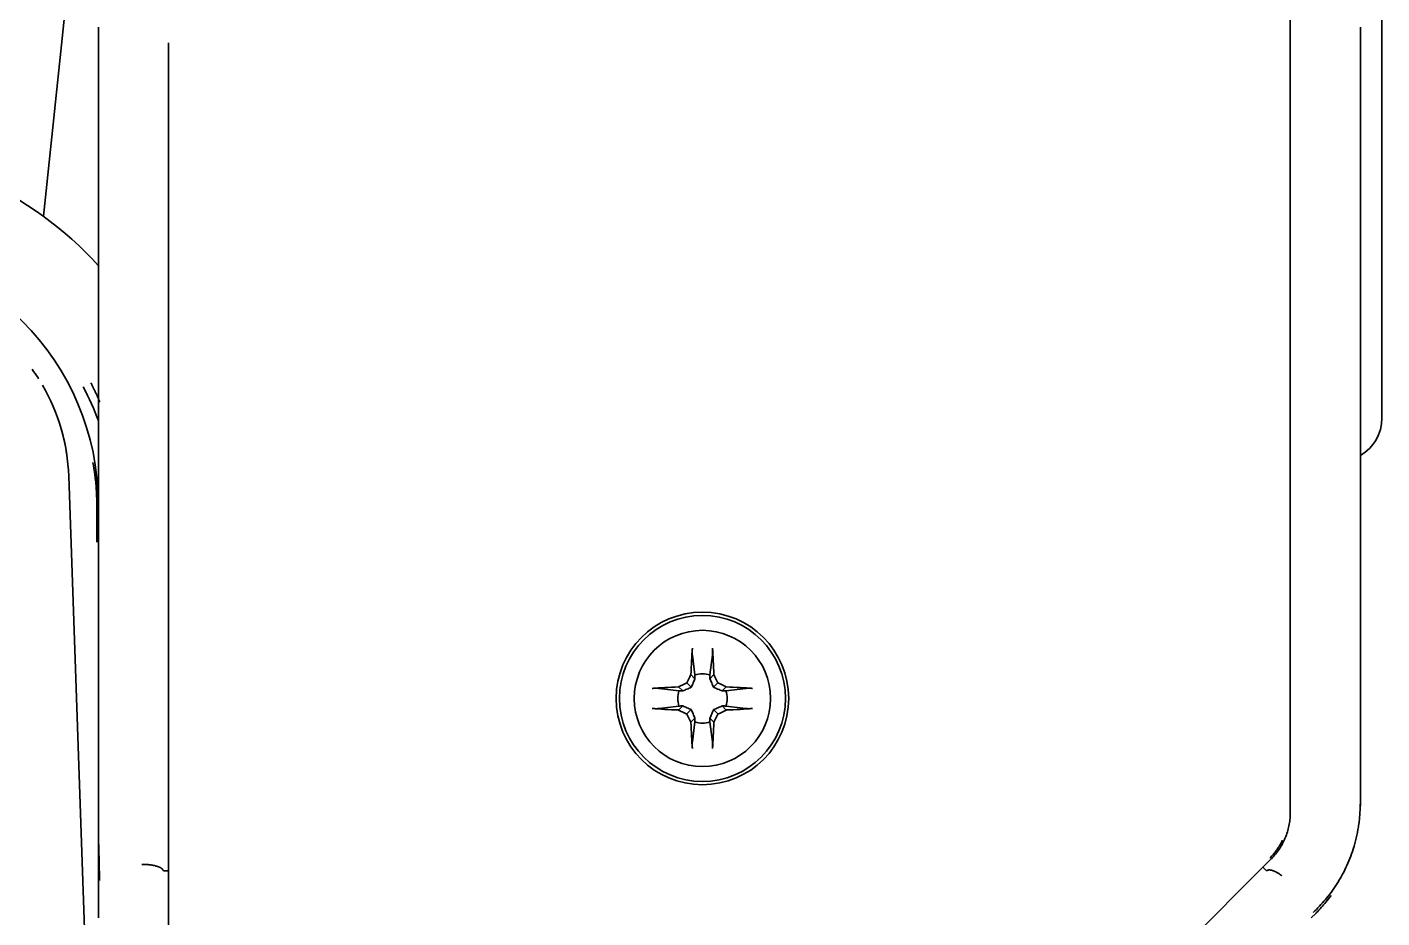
# Model space of a CAD drawing. Header units: inches. Extents: x 786 to 5593, y 691 to 5024.
# Drawn here: x 4191.9 to 4254.7, y 4863 to 4904.3 of the extents above; entities that cross this region are included whole.
import ezdxf

# ---------------------------------------------------------------- set-up
doc = ezdxf.new("R2010")
doc.units = ezdxf.units.IN
doc.layers.add('1', color=7, linetype='Continuous', true_color=0xffffff)
doc.layers.add('4', color=7, linetype='Continuous', true_color=0xffffff)

msp = doc.modelspace()

# ---------------------------------------------------------------- linework, layer by layer
at = {"layer": '1', "color": 7, "linetype": 'Continuous', "lineweight": 35}
for p, q in [((4254.74, 4952.176), (4254.74, 4886.176)), ((4194.142, 4909.396), (4192.685, 4895.539)), ((4195.24, 4869.063), (4195.24, 4904.308)), ((4253.74, 4904.308), (4253.74, 4869.063)), ((4198.491, 4868.37), (4198.491, 4903.58)), ((4198.491, 4903.58), (4198.491, 4903.58)), ((4250.49, 4868.37), (4250.49, 4903.58)), ((4222.89, 4874.266), (4222.772, 4875.189)), ((4223.59, 4874.266), (4223.708, 4875.189)), ((4222.893, 4874.092), (4222.705, 4874.28)), ((4223.586, 4874.092), (4223.775, 4874.28)), ((4222.15, 4873.526), (4221.228, 4873.644)), ((4222.324, 4873.523), (4222.136, 4873.711)), ((4222.722, 4873.694), (4222.519, 4873.897)), ((4223.758, 4873.694), (4223.96, 4873.897)), ((4224.155, 4873.523), (4224.344, 4873.711)), ((4224.33, 4873.526), (4225.252, 4873.644)), ((4222.15, 4872.826), (4221.228, 4872.708)), ((4222.324, 4872.83), (4222.136, 4872.641)), ((4224.155, 4872.83), (4224.344, 4872.641)), ((4224.33, 4872.826), (4225.252, 4872.708)), ((4222.722, 4872.658), (4222.519, 4872.456)), ((4222.893, 4872.261), (4222.705, 4872.072)), ((4222.89, 4872.086), (4222.772, 4871.164)), ((4223.586, 4872.261), (4223.775, 4872.072)), ((4223.59, 4872.086), (4223.708, 4871.164)), ((4223.758, 4872.658), (4223.96, 4872.456)), ((4198.491, 4868.37), (4198.491, 4868.37)), ((4198.492, 4867.029), (4198.492, 4858.442)), ((4198.489, 4865.177), (4198.247, 4865.176)), ((4241.619, 4857.752), (4249.608, 4865.741)), ((4249.222, 4865.353), (4249.394, 4865.179)), ((4195.24, 4863.001), (4195.24, 4864.733)), ((4251.672, 4863.208), (4251.464, 4863.001))]:
    msp.add_line(p, q, dxfattribs=at)
for radius in [4, 3.85, 3.16]:
    msp.add_circle((4223.24, 4873.176), radius, dxfattribs=at)
for centre, radius, start, end in [((4252.74, 4886.176), 2, 300.00094, 0), ((4223.24, 4873.176), 1.145, 72.20111, 107.79889), ((4223.24, 4873.176), 1.145, 162.20111, 197.79889), ((4223.24, 4873.176), 1.145, 342.20111, 17.79889), ((4223.24, 4873.176), 1.145, 252.20111, 287.79889)]:
    msp.add_arc(centre, radius, start, end, dxfattribs=at)
for centre, major_axis, ratio, start_param, end_param in [((4222.943, 4873.181), (0.065, 3.728), 0.072244, 0.900133, 1.272854), ((4223.536, 4873.181), (0.065, -3.728), 0.072244, 1.868738, 2.24146), ((4222.686, 4873.435), (1.559, 3.344), 0.094201, 1.359315, 1.476181), ((4223.794, 4873.435), (1.559, -3.344), 0.094201, 1.665412, 1.782277), ((4223.235, 4873.473), (3.728, 0.065), 0.072244, 1.868738, 2.24146), ((4222.981, 4873.73), (3.344, 1.559), 0.094201, 1.665412, 1.782277), ((4223.498, 4873.73), (3.344, -1.559), 0.094201, 1.359315, 1.476181), ((4223.245, 4873.473), (3.728, -0.065), 0.072244, 0.900133, 1.272854), ((4223.235, 4872.88), (-3.728, 0.065), 0.072244, 0.900133, 1.272854), ((4223.245, 4872.88), (-3.728, -0.065), 0.072244, 1.868738, 2.24146), ((4222.981, 4872.622), (-3.344, 1.559), 0.094201, 1.359315, 1.476181), ((4222.686, 4872.918), (-1.559, 3.344), 0.094201, 1.665412, 1.782277), ((4223.794, 4872.918), (-1.559, -3.344), 0.094201, 1.359315, 1.476181), ((4223.498, 4872.622), (-3.344, -1.559), 0.094201, 1.665412, 1.782277), ((4222.943, 4873.171), (-0.065, 3.728), 0.072244, 1.868738, 2.24146), ((4223.536, 4873.171), (-0.065, -3.728), 0.072244, 0.900133, 1.272854)]:
    msp.add_ellipse(centre, major_axis=major_axis, ratio=ratio, start_param=start_param, end_param=end_param, dxfattribs=at)
for points, knots in [([(4250.49, 4903.58), (4250.49, 4903.629), (4250.49, 4903.698), (4250.49, 4903.872), (4250.49, 4903.987), (4250.49, 4904.214), (4250.49, 4904.299), (4250.49, 4904.467), (4250.49, 4904.538), (4250.49, 4904.674), (4250.49, 4904.754), (4250.49, 4904.873), (4250.49, 4904.913), (4250.49, 4904.995), (4250.49, 4905.029), (4250.49, 4905.131), (4250.49, 4905.193), (4250.49, 4905.287), (4250.49, 4905.327), (4250.49, 4905.433), (4250.49, 4905.48), (4250.49, 4905.508)], [0, 0, 0, 0, 0.125, 0.125, 0.25, 0.25, 0.375, 0.375, 0.5, 0.5, 0.625, 0.625, 0.6875, 0.6875, 0.75, 0.75, 0.8125, 0.8125, 0.875, 0.875, 1, 1, 1, 1]), ([(4222.772, 4875.189), (4222.771, 4875.195), (4222.77, 4875.204), (4222.769, 4875.218), (4222.769, 4875.224), (4222.768, 4875.235), (4222.768, 4875.246), (4222.767, 4875.259), (4222.767, 4875.272), (4222.767, 4875.279), (4222.767, 4875.3), (4222.767, 4875.314), (4222.767, 4875.337), (4222.767, 4875.344), (4222.767, 4875.36), (4222.767, 4875.375), (4222.767, 4875.39), (4222.768, 4875.405), (4222.768, 4875.413), (4222.769, 4875.435), (4222.769, 4875.449), (4222.771, 4875.477), (4222.772, 4875.49), (4222.773, 4875.502)], [0, 0, 0, 0, 0.125, 0.125, 0.1875, 0.1875, 0.25, 0.3125, 0.3125, 0.375, 0.375, 0.5, 0.5, 0.5625, 0.5625, 0.625, 0.6875, 0.6875, 0.75, 0.75, 0.875, 0.875, 1, 1, 1, 1]), ([(4223.707, 4875.502), (4223.708, 4875.49), (4223.709, 4875.477), (4223.71, 4875.45), (4223.711, 4875.435), (4223.712, 4875.405), (4223.712, 4875.39), (4223.713, 4875.367), (4223.713, 4875.36), (4223.713, 4875.344), (4223.713, 4875.329), (4223.713, 4875.315), (4223.713, 4875.3), (4223.713, 4875.293), (4223.713, 4875.272), (4223.712, 4875.259), (4223.712, 4875.241), (4223.711, 4875.235), (4223.711, 4875.224), (4223.71, 4875.213), (4223.709, 4875.204), (4223.709, 4875.196), (4223.708, 4875.192), (4223.708, 4875.189)], [0, 0, 0, 0, 0.125, 0.125, 0.25, 0.25, 0.375, 0.375, 0.4375, 0.4375, 0.5, 0.5625, 0.5625, 0.625, 0.625, 0.75, 0.75, 0.8125, 0.8125, 0.875, 0.9375, 0.9375, 1, 1, 1, 1]), ([(4222.893, 4874.092), (4222.866, 4874.027), (4222.838, 4873.961), (4222.781, 4873.829), (4222.752, 4873.762), (4222.722, 4873.694)], [0, 0, 0, 0, 0.5, 0.5, 1, 1, 1, 1]), ([(4223.758, 4873.694), (4223.728, 4873.762), (4223.699, 4873.829), (4223.642, 4873.961), (4223.614, 4874.027), (4223.586, 4874.092)], [0, 0, 0, 0, 0.5, 0.5, 1, 1, 1, 1]), ([(4220.914, 4873.643), (4220.926, 4873.644), (4220.939, 4873.645), (4220.966, 4873.647), (4220.981, 4873.647), (4221.011, 4873.648), (4221.026, 4873.649), (4221.049, 4873.649), (4221.056, 4873.649), (4221.072, 4873.649), (4221.087, 4873.649), (4221.101, 4873.649), (4221.116, 4873.649), (4221.123, 4873.649), (4221.144, 4873.649), (4221.157, 4873.649), (4221.175, 4873.648), (4221.181, 4873.648), (4221.192, 4873.647), (4221.203, 4873.646), (4221.212, 4873.646), (4221.22, 4873.645), (4221.224, 4873.645), (4221.228, 4873.644)], [0, 0, 0, 0, 0.125, 0.125, 0.25, 0.25, 0.375, 0.375, 0.4375, 0.4375, 0.5, 0.5625, 0.5625, 0.625, 0.625, 0.75, 0.75, 0.8125, 0.8125, 0.875, 0.9375, 0.9375, 1, 1, 1, 1]), ([(4222.722, 4873.694), (4222.654, 4873.664), (4222.587, 4873.635), (4222.455, 4873.578), (4222.389, 4873.55), (4222.324, 4873.523)], [0, 0, 0, 0, 0.5, 0.5, 1, 1, 1, 1]), ([(4224.155, 4873.523), (4224.09, 4873.55), (4224.025, 4873.578), (4223.893, 4873.635), (4223.826, 4873.664), (4223.758, 4873.694)], [0, 0, 0, 0, 0.5, 0.5, 1, 1, 1, 1]), ([(4225.252, 4873.644), (4225.259, 4873.645), (4225.267, 4873.646), (4225.282, 4873.647), (4225.287, 4873.647), (4225.298, 4873.648), (4225.31, 4873.648), (4225.323, 4873.649), (4225.336, 4873.649), (4225.343, 4873.649), (4225.364, 4873.649), (4225.378, 4873.649), (4225.4, 4873.649), (4225.408, 4873.649), (4225.423, 4873.649), (4225.439, 4873.649), (4225.454, 4873.649), (4225.469, 4873.648), (4225.476, 4873.648), (4225.499, 4873.647), (4225.513, 4873.647), (4225.54, 4873.645), (4225.553, 4873.644), (4225.565, 4873.643)], [0, 0, 0, 0, 0.125, 0.125, 0.1875, 0.1875, 0.25, 0.3125, 0.3125, 0.375, 0.375, 0.5, 0.5, 0.5625, 0.5625, 0.625, 0.6875, 0.6875, 0.75, 0.75, 0.875, 0.875, 1, 1, 1, 1]), ([(4221.228, 4872.708), (4221.221, 4872.707), (4221.212, 4872.707), (4221.198, 4872.706), (4221.192, 4872.705), (4221.181, 4872.705), (4221.17, 4872.704), (4221.157, 4872.704), (4221.144, 4872.703), (4221.137, 4872.703), (4221.116, 4872.703), (4221.102, 4872.703), (4221.079, 4872.703), (4221.072, 4872.703), (4221.056, 4872.703), (4221.041, 4872.703), (4221.026, 4872.704), (4221.011, 4872.704), (4221.003, 4872.704), (4220.981, 4872.705), (4220.967, 4872.706), (4220.939, 4872.707), (4220.926, 4872.708), (4220.914, 4872.709)], [0, 0, 0, 0, 0.125, 0.125, 0.1875, 0.1875, 0.25, 0.3125, 0.3125, 0.375, 0.375, 0.5, 0.5, 0.5625, 0.5625, 0.625, 0.6875, 0.6875, 0.75, 0.75, 0.875, 0.875, 1, 1, 1, 1]), ([(4222.324, 4872.83), (4222.389, 4872.802), (4222.455, 4872.774), (4222.587, 4872.717), (4222.654, 4872.688), (4222.722, 4872.658)], [0, 0, 0, 0, 0.5, 0.5, 1, 1, 1, 1]), ([(4223.758, 4872.658), (4223.826, 4872.688), (4223.893, 4872.717), (4224.025, 4872.774), (4224.09, 4872.802), (4224.155, 4872.83)], [0, 0, 0, 0, 0.5, 0.5, 1, 1, 1, 1]), ([(4225.565, 4872.709), (4225.553, 4872.708), (4225.541, 4872.707), (4225.513, 4872.706), (4225.499, 4872.705), (4225.469, 4872.704), (4225.454, 4872.704), (4225.431, 4872.703), (4225.423, 4872.703), (4225.408, 4872.703), (4225.393, 4872.703), (4225.378, 4872.703), (4225.364, 4872.703), (4225.357, 4872.703), (4225.336, 4872.703), (4225.323, 4872.704), (4225.304, 4872.704), (4225.298, 4872.705), (4225.287, 4872.705), (4225.277, 4872.706), (4225.268, 4872.707), (4225.259, 4872.707), (4225.256, 4872.708), (4225.252, 4872.708)], [0, 0, 0, 0, 0.125, 0.125, 0.25, 0.25, 0.375, 0.375, 0.4375, 0.4375, 0.5, 0.5625, 0.5625, 0.625, 0.625, 0.75, 0.75, 0.8125, 0.8125, 0.875, 0.9375, 0.9375, 1, 1, 1, 1]), ([(4222.722, 4872.658), (4222.752, 4872.59), (4222.781, 4872.523), (4222.838, 4872.391), (4222.866, 4872.326), (4222.893, 4872.261)], [0, 0, 0, 0, 0.5, 0.5, 1, 1, 1, 1]), ([(4223.586, 4872.261), (4223.614, 4872.326), (4223.642, 4872.391), (4223.699, 4872.523), (4223.728, 4872.59), (4223.758, 4872.658)], [0, 0, 0, 0, 0.5, 0.5, 1, 1, 1, 1]), ([(4222.773, 4870.851), (4222.772, 4870.863), (4222.771, 4870.876), (4222.77, 4870.903), (4222.769, 4870.917), (4222.768, 4870.947), (4222.767, 4870.962), (4222.767, 4870.985), (4222.767, 4870.993), (4222.767, 4871.008), (4222.767, 4871.023), (4222.767, 4871.038), (4222.767, 4871.052), (4222.767, 4871.059), (4222.767, 4871.08), (4222.767, 4871.093), (4222.768, 4871.112), (4222.768, 4871.118), (4222.769, 4871.129), (4222.77, 4871.139), (4222.77, 4871.148), (4222.771, 4871.157), (4222.771, 4871.16), (4222.772, 4871.164)], [0, 0, 0, 0, 0.125, 0.125, 0.25, 0.25, 0.375, 0.375, 0.4375, 0.4375, 0.5, 0.5625, 0.5625, 0.625, 0.625, 0.75, 0.75, 0.8125, 0.8125, 0.875, 0.9375, 0.9375, 1, 1, 1, 1]), ([(4223.708, 4871.164), (4223.709, 4871.157), (4223.709, 4871.149), (4223.71, 4871.134), (4223.711, 4871.129), (4223.711, 4871.118), (4223.712, 4871.106), (4223.712, 4871.093), (4223.713, 4871.08), (4223.713, 4871.073), (4223.713, 4871.052), (4223.713, 4871.038), (4223.713, 4871.016), (4223.713, 4871.008), (4223.713, 4870.993), (4223.713, 4870.977), (4223.712, 4870.962), (4223.712, 4870.947), (4223.712, 4870.94), (4223.711, 4870.917), (4223.71, 4870.903), (4223.709, 4870.876), (4223.708, 4870.863), (4223.707, 4870.851)], [0, 0, 0, 0, 0.125, 0.125, 0.1875, 0.1875, 0.25, 0.3125, 0.3125, 0.375, 0.375, 0.5, 0.5, 0.5625, 0.5625, 0.625, 0.6875, 0.6875, 0.75, 0.75, 0.875, 0.875, 1, 1, 1, 1]), ([(4195.24, 4864.733), (4195.24, 4864.744), (4195.24, 4864.767), (4195.24, 4864.803), (4195.24, 4864.84), (4195.24, 4864.877), (4195.24, 4864.915), (4195.24, 4864.954), (4195.24, 4864.994), (4195.24, 4865.034), (4195.24, 4865.075), (4195.24, 4865.117), (4195.24, 4865.16), (4195.24, 4865.203), (4195.24, 4865.248), (4195.24, 4865.292), (4195.24, 4865.338), (4195.24, 4865.384), (4195.24, 4865.431), (4195.24, 4865.479), (4195.24, 4865.542), (4195.24, 4865.627), (4195.24, 4865.739), (4195.24, 4865.871), (4195.24, 4866.069), (4195.24, 4866.301), (4195.24, 4866.554), (4195.24, 4866.823), (4195.24, 4867.127), (4195.24, 4867.462), (4195.24, 4867.716), (4195.24, 4867.91), (4195.24, 4868.062), (4195.24, 4868.231), (4195.24, 4868.377), (4195.24, 4868.493), (4195.24, 4868.572), (4195.24, 4868.646), (4195.24, 4868.716), (4195.24, 4868.78), (4195.24, 4868.84), (4195.24, 4868.894), (4195.24, 4868.943), (4195.24, 4868.988), (4195.24, 4869.027), (4195.24, 4869.052), (4195.24, 4869.063)], [0, 0, 0, 0, 0.013179, 0.026356, 0.039529, 0.0527, 0.065868, 0.079034, 0.092197, 0.105359, 0.118519, 0.131676, 0.144832, 0.157987, 0.171139, 0.184291, 0.19744, 0.210588, 0.223735, 0.23688, 0.250024, 0.275281, 0.304535, 0.337783, 0.375028, 0.449528, 0.500014, 0.545331, 0.624998, 0.691882, 0.749985, 0.776818, 0.806595, 0.839319, 0.87499, 0.891178, 0.906401, 0.92066, 0.933954, 0.946284, 0.957649, 0.96805, 0.977485, 0.985955, 0.99346, 1, 1, 1, 1]), ([(4253.74, 4868.28), (4253.74, 4868.291), (4253.74, 4868.315), (4253.74, 4868.35), (4253.74, 4868.384), (4253.74, 4868.418), (4253.74, 4868.452), (4253.74, 4868.484), (4253.74, 4868.516), (4253.74, 4868.548), (4253.74, 4868.578), (4253.74, 4868.609), (4253.74, 4868.638), (4253.74, 4868.667), (4253.74, 4868.695), (4253.74, 4868.723), (4253.74, 4868.75), (4253.74, 4868.777), (4253.74, 4868.803), (4253.74, 4868.828), (4253.74, 4868.852), (4253.74, 4868.876), (4253.74, 4868.899), (4253.74, 4868.922), (4253.74, 4868.944), (4253.74, 4868.965), (4253.74, 4868.986), (4253.74, 4869.006), (4253.74, 4869.026), (4253.74, 4869.045), (4253.74, 4869.057), (4253.74, 4869.063)], [0, 0, 0, 0, 0.045822, 0.090837, 0.135046, 0.178447, 0.221042, 0.262828, 0.303807, 0.343977, 0.383338, 0.42189, 0.459633, 0.496565, 0.532688, 0.567999, 0.602498, 0.636186, 0.669061, 0.701124, 0.732373, 0.762807, 0.792428, 0.821233, 0.849223, 0.876396, 0.902752, 0.928292, 0.953013, 0.976916, 1, 1, 1, 1]), ([(4198.491, 4868.37), (4198.491, 4868.316), (4198.491, 4868.262), (4198.491, 4868.153), (4198.491, 4868.099), (4198.491, 4867.991), (4198.491, 4867.938), (4198.491, 4867.831), (4198.491, 4867.777), (4198.491, 4867.672), (4198.491, 4867.619), (4198.492, 4867.515), (4198.492, 4867.463), (4198.492, 4867.361), (4198.492, 4867.311), (4198.492, 4867.211), (4198.492, 4867.161), (4198.492, 4867.113)], [0, 0, 0, 0, 0.125, 0.125, 0.25, 0.25, 0.375, 0.375, 0.5, 0.5, 0.625, 0.625, 0.75, 0.75, 0.875, 0.875, 1, 1, 1, 1]), ([(4198.492, 4867.029), (4198.492, 4867.055), (4198.492, 4867.081), (4198.492, 4867.134), (4198.492, 4867.161), (4198.492, 4867.242), (4198.492, 4867.296), (4198.492, 4867.405), (4198.492, 4867.46), (4198.491, 4867.571), (4198.491, 4867.627), (4198.491, 4867.74), (4198.491, 4867.797), (4198.491, 4867.91), (4198.491, 4867.968), (4198.491, 4868.082), (4198.491, 4868.169), (4198.491, 4868.255), (4198.491, 4868.313), (4198.491, 4868.342), (4198.491, 4868.37)], [0, 0, 0, 0, 0.0625, 0.0625, 0.125, 0.125, 0.25, 0.25, 0.375, 0.375, 0.5, 0.5, 0.625, 0.625, 0.75, 0.75, 0.875, 0.9375, 0.9375, 1, 1, 1, 1]), ([(4249.614, 4865.747), (4249.683, 4865.815), (4249.748, 4865.887), (4249.87, 4866.037), (4249.928, 4866.114), (4250.036, 4866.276), (4250.086, 4866.359), (4250.156, 4866.489), (4250.178, 4866.532), (4250.22, 4866.621), (4250.241, 4866.667), (4250.335, 4866.894), (4250.392, 4867.081), (4250.45, 4867.367), (4250.464, 4867.463), (4250.479, 4867.609), (4250.483, 4867.657), (4250.488, 4867.754), (4250.49, 4867.803), (4250.49, 4867.851)], [0, 0, 0, 0, 0.125, 0.125, 0.25, 0.25, 0.375, 0.375, 0.4375, 0.4375, 0.5, 0.5, 0.75, 0.75, 0.875, 0.875, 0.9375, 0.9375, 1, 1, 1, 1]), ([(4253.734, 4868.282), (4253.734, 4868.105), (4253.726, 4867.928), (4253.705, 4867.663), (4253.697, 4867.574), (4253.676, 4867.399), (4253.664, 4867.311), (4253.623, 4867.049), (4253.556, 4866.703), (4253.462, 4866.362), (4253.409, 4866.193)], [0, 0, 0, 0, 0.25, 0.25, 0.375, 0.375, 0.5, 0.5, 0.75, 1, 1, 1, 1]), ([(4253.74, 4868.28), (4253.74, 4868.27), (4253.74, 4868.26), (4253.74, 4868.241), (4253.74, 4868.232), (4253.74, 4868.204), (4253.74, 4868.186), (4253.739, 4868.161), (4253.739, 4868.153), (4253.739, 4868.136), (4253.739, 4868.129), (4253.739, 4868.105), (4253.739, 4868.091), (4253.738, 4868.077)], [0, 0, 0, 0, 0.125, 0.125, 0.25, 0.25, 0.5, 0.5, 0.625, 0.625, 0.75, 0.75, 1, 1, 1, 1]), ([(4250.122, 4866.598), (4250.048, 4866.442), (4249.963, 4866.296), (4249.769, 4866.019), (4249.661, 4865.89), (4249.541, 4865.768)], [0, 0, 0, 0, 0.5, 0.5, 1, 1, 1, 1]), ([(4195.295, 4864.734), (4195.294, 4864.767), (4195.292, 4864.8), (4195.29, 4864.866), (4195.287, 4864.966), (4195.284, 4865.066), (4195.278, 4865.27), (4195.274, 4865.408), (4195.27, 4865.618), (4195.268, 4865.724), (4195.266, 4865.831), (4195.265, 4865.903), (4195.264, 4865.939), (4195.261, 4866.12), (4195.259, 4866.265), (4195.258, 4866.411)], [0, 0, 0, 0, 0.0625, 0.0625, 0.125, 0.25, 0.25, 0.5, 0.5, 0.625, 0.6875, 0.6875, 0.75, 0.75, 1, 1, 1, 1]), ([(4253.409, 4866.193), (4253.362, 4866.043), (4253.31, 4865.897), (4253.197, 4865.611), (4253.136, 4865.47), (4253.007, 4865.195), (4252.937, 4865.061), (4252.846, 4864.896), (4252.827, 4864.863), (4252.789, 4864.798), (4252.77, 4864.765), (4252.712, 4864.669), (4252.673, 4864.606), (4252.553, 4864.419), (4252.47, 4864.3), (4252.299, 4864.069), (4252.212, 4863.959), (4252.032, 4863.745), (4251.94, 4863.642), (4251.752, 4863.443), (4251.656, 4863.348), (4251.559, 4863.256)], [0, 0, 0, 0, 0.125, 0.125, 0.25, 0.25, 0.375, 0.375, 0.40625, 0.40625, 0.4375, 0.4375, 0.5, 0.5, 0.625, 0.625, 0.75, 0.75, 0.875, 0.875, 1, 1, 1, 1]), ([(4198.247, 4865.177), (4198.246, 4865.197), (4198.239, 4865.217), (4198.219, 4865.247), (4198.211, 4865.256), (4198.192, 4865.276), (4198.18, 4865.285), (4198.142, 4865.313), (4198.111, 4865.331), (4198.066, 4865.352), (4198.056, 4865.356), (4198.037, 4865.364), (4198.027, 4865.368), (4197.995, 4865.38), (4197.973, 4865.387), (4197.904, 4865.409), (4197.854, 4865.421), (4197.786, 4865.435), (4197.772, 4865.438), (4197.744, 4865.443), (4197.701, 4865.45), (4197.628, 4865.461), (4197.567, 4865.468), (4197.521, 4865.472), (4197.505, 4865.473), (4197.473, 4865.476), (4197.457, 4865.477), (4197.409, 4865.48), (4197.377, 4865.481), (4197.328, 4865.483), (4197.311, 4865.483), (4197.279, 4865.484), (4197.263, 4865.484), (4197.247, 4865.484)], [0, 0, 0, 0, 0.125, 0.125, 0.1875, 0.1875, 0.25, 0.25, 0.375, 0.375, 0.40625, 0.40625, 0.4375, 0.4375, 0.5, 0.5, 0.625, 0.625, 0.65625, 0.65625, 0.6875, 0.75, 0.8125, 0.8125, 0.84375, 0.84375, 0.875, 0.875, 0.9375, 0.9375, 0.96875, 0.96875, 1, 1, 1, 1]), ([(4249.395, 4865.179), (4249.408, 4865.192), (4249.44, 4865.212), (4249.482, 4865.221), (4249.517, 4865.223), (4249.53, 4865.223), (4249.555, 4865.222), (4249.569, 4865.22), (4249.61, 4865.214), (4249.639, 4865.207), (4249.686, 4865.192), (4249.702, 4865.187), (4249.735, 4865.174), (4249.752, 4865.167), (4249.803, 4865.144), (4249.838, 4865.126), (4249.892, 4865.096), (4249.911, 4865.085), (4249.948, 4865.063), (4249.967, 4865.051), (4249.995, 4865.032), (4250.009, 4865.022), (4250.024, 4865.012), (4250.033, 4865.006), (4250.038, 4865.002), (4250.061, 4864.985), (4250.08, 4864.972), (4250.099, 4864.957)], [0, 0, 0, 0, 0.125, 0.25, 0.25, 0.3125, 0.3125, 0.375, 0.375, 0.5, 0.5, 0.5625, 0.5625, 0.625, 0.625, 0.75, 0.75, 0.8125, 0.8125, 0.875, 0.875, 0.90625, 0.921875, 0.921875, 0.9375, 0.9375, 1, 1, 1, 1]), ([(4251.707, 4863.244), (4251.859, 4863.396), (4252.005, 4863.558), (4252.226, 4863.827), (4252.306, 4863.929), (4252.382, 4864.033)], [0, 0, 0, 0, 0.631014, 0.631014, 1, 1, 1, 1])]:
    msp.add_open_spline(points, degree=3, knots=knots, dxfattribs=at)
for points, degree in [([(4222.89, 4874.266), (4222.891, 4874.208), (4222.892, 4874.15), (4222.893, 4874.092)], 3), ([(4223.586, 4874.092), (4223.588, 4874.15), (4223.589, 4874.208), (4223.59, 4874.266)], 3), ([(4222.324, 4873.523), (4222.266, 4873.524), (4222.208, 4873.525), (4222.15, 4873.526)], 3), ([(4224.33, 4873.526), (4224.272, 4873.525), (4224.214, 4873.524), (4224.155, 4873.523)], 3), ([(4222.15, 4872.826), (4222.208, 4872.827), (4222.266, 4872.828), (4222.324, 4872.83)], 3), ([(4224.155, 4872.83), (4224.214, 4872.828), (4224.272, 4872.827), (4224.33, 4872.826)], 3), ([(4222.893, 4872.261), (4222.892, 4872.202), (4222.891, 4872.144), (4222.89, 4872.086)], 3), ([(4223.59, 4872.086), (4223.589, 4872.144), (4223.588, 4872.202), (4223.586, 4872.261)], 3), ([(4250.49, 4867.879), (4250.49, 4868.041), (4250.49, 4868.206), (4250.49, 4868.37)], 3), ([(4198.491, 4867.104), (4198.491, 4867.044), (4198.491, 4866.985)], 2), ([(4198.247, 4865.176), (4198.247, 4865.176), (4198.247, 4865.176), (4198.247, 4865.177)], 3), ([(4249.395, 4865.179), (4249.394, 4865.179), (4249.394, 4865.179), (4249.394, 4865.179)], 3), ([(4249.614, 4865.747), (4249.612, 4865.745), (4249.61, 4865.743), (4249.608, 4865.741)], 3), ([(4251.707, 4863.244), (4251.695, 4863.231), (4251.683, 4863.219), (4251.672, 4863.208)], 3)]:
    msp.add_open_spline(points, degree=degree, dxfattribs=at)
at = {"layer": '4', "color": 7, "linetype": 'Continuous', "lineweight": 35}
msp.add_line((4194.885, 4854.176), (4193.861, 4883.49), dxfattribs=at)
msp.add_line((4194.885, 4854.176), (4193.861, 4883.49), dxfattribs=at)
for centre, radius, start in [((4182.99, 4882.176), 16.509, 42.09725), ((4183.24, 4882.176), 11.991, 0)]:
    msp.add_arc(centre, radius, start, 90, dxfattribs=at)
for centre, major_axis, ratio, start_param, end_param in [((4184.867, 4883.176), (-7.859, -4.386), 1, 2.667634, 3.159507), ((4181.028, 4887.729), (-14.073, 7.603), 0.593937, 3.730215, 3.870663), ((4195.083, 4880.427), (0, -5), 0.017453, 1.570872, 1.928277)]:
    msp.add_ellipse(centre, major_axis=major_axis, ratio=ratio, start_param=start_param, end_param=end_param, dxfattribs=at)
for points, knots in [([(4192.464, 4888.001), (4192.455, 4888.016), (4192.359, 4888.165), (4192.259, 4888.312), (4192.165, 4888.443)], [0, 0, 0, 0, 0.094529, 1, 1, 1, 1]), ([(4192.464, 4888.001), (4192.455, 4888.016), (4192.359, 4888.165), (4192.259, 4888.312), (4192.165, 4888.443)], [0, 0, 0, 0, 0.094529, 1, 1, 1, 1]), ([(4194.885, 4887.815), (4194.894, 4887.797), (4194.912, 4887.762), (4194.939, 4887.709), (4194.965, 4887.656), (4194.992, 4887.603), (4195.017, 4887.55), (4195.043, 4887.497), (4195.068, 4887.444), (4195.093, 4887.391), (4195.118, 4887.338), (4195.142, 4887.286), (4195.166, 4887.233), (4195.19, 4887.18), (4195.213, 4887.128), (4195.236, 4887.075), (4195.259, 4887.023), (4195.281, 4886.971), (4195.296, 4886.937), (4195.303, 4886.92)], [0, 0, 0, 0, 0.060356, 0.120531, 0.180524, 0.240337, 0.29997, 0.359424, 0.418698, 0.477793, 0.536709, 0.595448, 0.654009, 0.712393, 0.770601, 0.828632, 0.886487, 0.944167, 1, 1, 1, 1]), ([(4195.164, 4882.176), (4195.164, 4882.27), (4195.162, 4882.363), (4195.155, 4882.601), (4195.148, 4882.745), (4195.123, 4883.111), (4195.101, 4883.326), (4195.049, 4883.741), (4195.017, 4883.94), (4194.984, 4884.125)], [0, 0, 0, 0, 0.128205, 0.128205, 0.333333, 0.333333, 0.661538, 0.661538, 1, 1, 1, 1])]:
    msp.add_open_spline(points, degree=3, knots=knots, dxfattribs=at)
msp.add_open_spline([(4193.796, 4884.308), (4193.742, 4884.732), (4193.657, 4885.153), (4193.544, 4885.565)], degree=3, dxfattribs=at)
msp.add_open_spline([(4193.796, 4884.308), (4193.742, 4884.732), (4193.657, 4885.153), (4193.544, 4885.565)], degree=3, dxfattribs=at)

doc.saveas('drawing.dxf')
